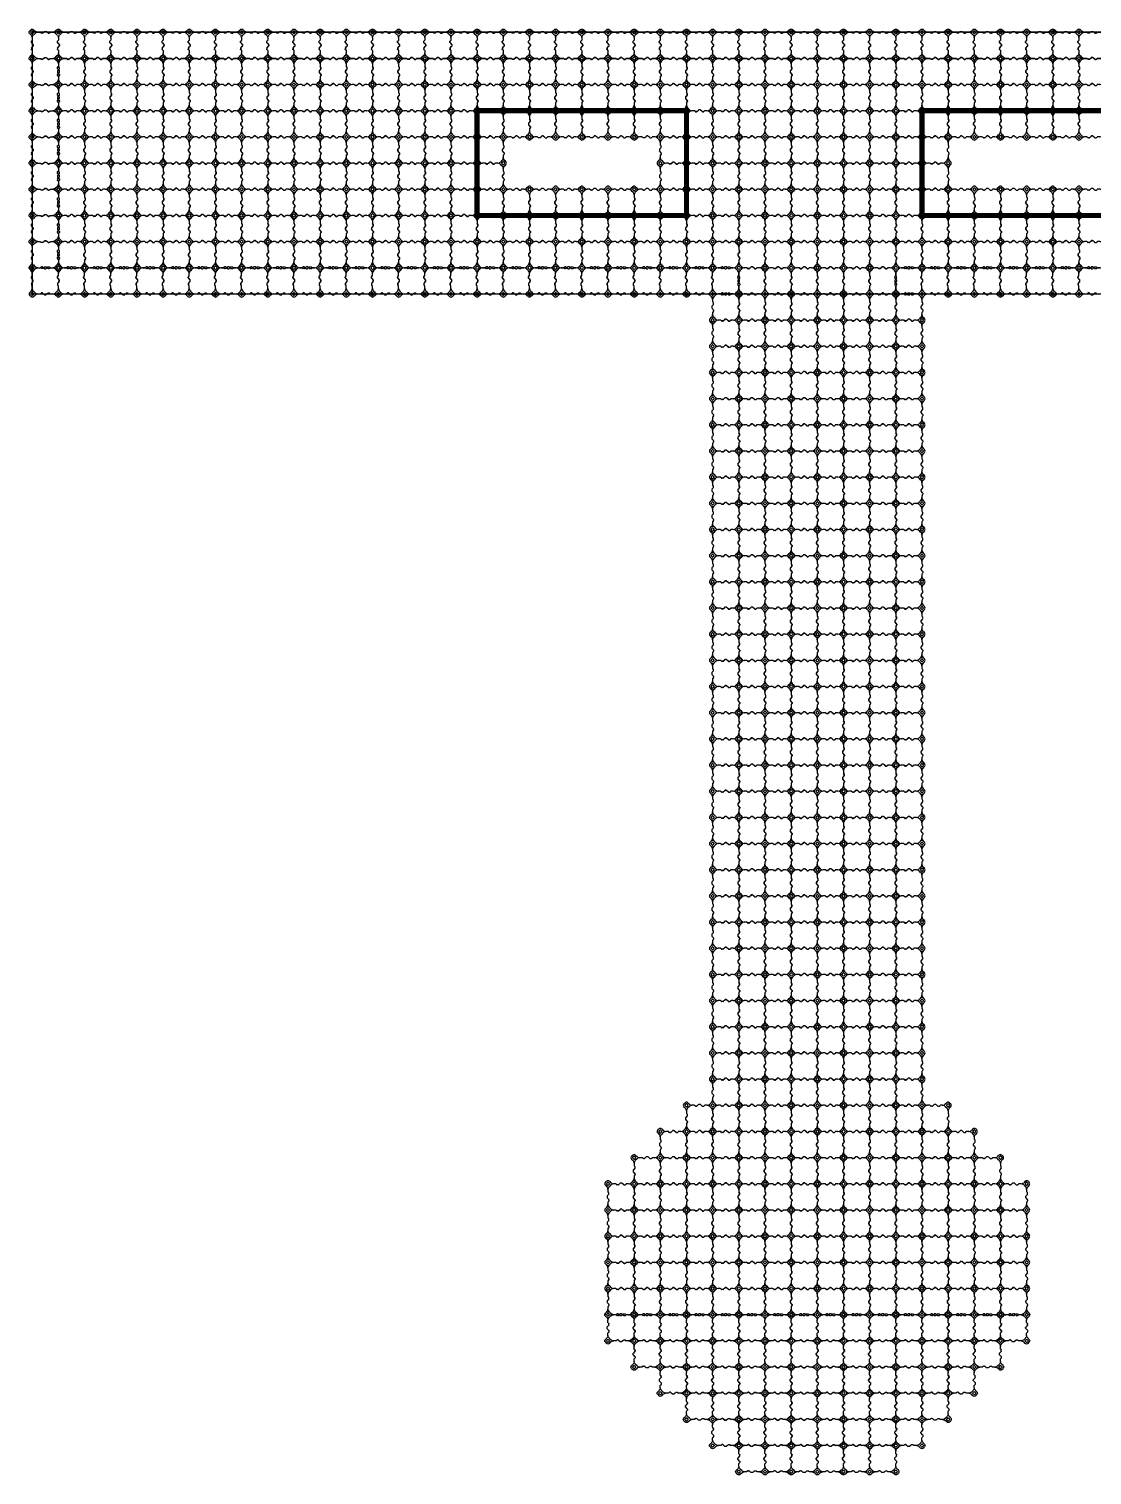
# Model space of a CAD drawing. Extents: x -2575501 to 16617496, y -2334620 to 1078419.
# Drawn here: x 15397836 to 15418150, y 331126 to 358753 of the extents above; entities that cross this region are included whole.
import ezdxf

# ---------------------------------------------------------------- set-up
doc = ezdxf.new("R2010")
doc.units = 0
doc.header["$LTSCALE"] = 10
doc.header["$MEASUREMENT"] = 0
doc.layers.add('W-FLOAT_BOWL浮筒', color=253, linetype='Continuous')

# ---------------------------------------------------------------- blocks, each defined once
blk = doc.blocks.new('蓝浮筒')
at = {"layer": 'W-FLOAT_BOWL浮筒', "color": 5}
for p, q in [((-549, 527), (-527, 549)), ((-549, 473), (-521, 445)), ((-484, 301), (-513, 268)), ((-500, 395), (-500, 351)), ((-484, 329), (-497, 345)), ((-481, 307), (-481, 323)), ((-445, 479), (-479, 445)), ((-473, 549), (-445, 521)), ((-351, 500), (-395, 500)), ((-329, 484), (-345, 497)), ((-307, 481), (-323, 481)), ((-301, 484), (-268, 513)), ((-239, 516), (-261, 516)), ((-199, 484), (-232, 513)), ((-193, 481), (-177, 481)), ((-171, 484), (-155, 497)), ((-105, 500), (-149, 500)), ((-27, 549), (-55, 521)), ((-55, 479), (-21, 445)), ((13, 297), (-16, 264)), ((0, 395), (0, 351)), ((13, 333), (3, 345)), ((16, 304), (16, 326)), ((49, 473), (21, 445)), ((27, 549), (49, 527)), ((-549, 27), (-521, 55)), ((-516, 261), (-516, 239)), ((-484, 199), (-513, 232)), ((-500, 149), (-500, 105)), ((-484, 171), (-497, 155)), ((-481, 193), (-481, 177)), ((-479, 55), (-445, 21)), ((-351, 0), (-395, 0)), ((-297, -13), (-264, 16)), ((-242, 19), (-258, 19)), ((-203, -13), (-236, 16)), ((-105, 0), (-149, 0)), ((-21, 55), (-55, 21)), ((-19, 258), (-19, 242)), ((13, 203), (-16, 236)), ((0, 149), (0, 105)), ((13, 167), (3, 155)), ((16, 196), (16, 174)), ((49, 27), (21, 55)), ((-527, -49), (-549, -27)), ((-473, -49), (-445, -21)), ((-333, -13), (-345, -3)), ((-304, -16), (-326, -16)), ((-196, -16), (-174, -16)), ((-167, -13), (-155, -3)), ((-27, -49), (-55, -21)), ((49, -27), (27, -49))]:
    blk.add_line(p, q, dxfattribs=at)
for centre, radius, start, end in [((-500, 522), 38, 45, 135), ((0, 522), 38, 45, 135), ((-522, 500), 38, 135, 225), ((-524, 500), 7, 90, 270), ((-500, 500), 25, 106.2602, 163.7398), ((-500, 500), 25, 196.2602, 253.7398), ((-570, 395), 70, 0, 45), ((-500, 524), 7, 0, 180), ((-500, 476), 7, 180, 0), ((-430, 395), 70, 135, 180), ((-490, 351), 10, 180, 222.2737), ((-500, 500), 25, 16.2602, 73.7398), ((-500, 500), 25, 286.2602, 343.7398), ((-491, 323), 10, 0, 42.2737), ((-491, 307), 10, 317.7263, 0), ((-476, 500), 7, 270, 90), ((-395, 570), 70, 225, 270), ((-395, 430), 70, 90, 135), ((-351, 490), 10, 47.7263, 90), ((-323, 491), 10, 227.7263, 270), ((-307, 491), 10, 270, 312.2737), ((-261, 506), 10, 90, 132.2737), ((-239, 506), 10, 47.7263, 90), ((-193, 491), 10, 227.7263, 270), ((-177, 491), 10, 270, 312.2737), ((-149, 490), 10, 90, 132.2737), ((-105, 570), 70, 270, 315), ((-105, 430), 70, 45, 90), ((-24, 500), 7, 90, 270), ((0, 500), 25, 106.2602, 163.7398), ((0, 500), 25, 196.2602, 253.7398), ((-70, 395), 70, 0, 45), ((0, 524), 7, 0, 180), ((0, 476), 7, 180, 0), ((70, 395), 70, 135, 180), ((10, 351), 10, 180, 222.2737), ((0, 500), 25, 16.2602, 73.7398), ((0, 500), 25, 286.2602, 343.7398), ((6, 326), 10, 0, 42.2737), ((6, 304), 10, 317.7263, 0), ((24, 500), 7, 270, 90), ((22, 500), 38, 315, 45), ((-522, 0), 38, 135, 225), ((-524, 0), 7, 90, 270), ((-500, 0), 25, 106.2602, 163.7398), ((-570, 105), 70, 315, 0), ((-506, 261), 10, 137.7263, 180), ((-506, 239), 10, 180, 222.2737), ((-500, 24), 7, 0, 180), ((-490, 149), 10, 137.7263, 180), ((-430, 105), 70, 180, 225), ((-500, 0), 25, 16.2602, 73.7398), ((-491, 193), 10, 0, 42.2737), ((-491, 177), 10, 317.7263, 0), ((-476, 0), 7, 270, 90), ((-395, 70), 70, 225, 270), ((-395, -70), 70, 90, 135), ((-351, -10), 10, 47.7263, 90), ((-258, 9), 10, 90, 132.2737), ((-242, 9), 10, 47.7263, 90), ((-149, -10), 10, 90, 132.2737), ((-105, 70), 70, 270, 315), ((-105, -70), 70, 45, 90), ((-24, 0), 7, 90, 270), ((0, 0), 25, 106.2602, 163.7398), ((-70, 105), 70, 315, 0), ((-9, 258), 10, 137.7263, 180), ((-9, 242), 10, 180, 222.2737), ((0, 24), 7, 0, 180), ((10, 149), 10, 137.7263, 180), ((70, 105), 70, 180, 225), ((0, 0), 25, 16.2602, 73.7398), ((6, 196), 10, 0, 42.2737), ((6, 174), 10, 317.7263, 0), ((24, 0), 7, 270, 90), ((22, 0), 38, 315, 45), ((-500, -22), 38, 225, 315), ((-500, 0), 25, 196.2602, 253.7398), ((-500, -24), 7, 180, 0), ((-500, 0), 25, 286.2602, 343.7398), ((-326, -6), 10, 227.7263, 270), ((-304, -6), 10, 270, 312.2737), ((-196, -6), 10, 227.7263, 270), ((-174, -6), 10, 270, 312.2737), ((0, -22), 38, 225, 315), ((0, 0), 25, 196.2602, 253.7398), ((0, -24), 7, 180, 0), ((0, 0), 25, 286.2602, 343.7398)]:
    blk.add_arc(centre, radius, start, end, dxfattribs=at)
blk = doc.blocks.new('橙浮筒')
at = {"layer": 'W-FLOAT_BOWL浮筒', "color": 30}
for p, q in [((-549, 527), (-527, 549)), ((-549, 473), (-521, 445)), ((-484, 301), (-513, 268)), ((-500, 395), (-500, 351)), ((-484, 329), (-497, 345)), ((-481, 307), (-481, 323)), ((-445, 479), (-479, 445)), ((-473, 549), (-445, 521)), ((-351, 500), (-395, 500)), ((-329, 484), (-345, 497)), ((-307, 481), (-323, 481)), ((-301, 484), (-268, 513)), ((-239, 516), (-261, 516)), ((-199, 484), (-232, 513)), ((-193, 481), (-177, 481)), ((-171, 484), (-155, 497)), ((-105, 500), (-149, 500)), ((-27, 549), (-55, 521)), ((-55, 479), (-21, 445)), ((13, 297), (-16, 264)), ((0, 395), (0, 351)), ((13, 333), (3, 345)), ((16, 304), (16, 326)), ((49, 473), (21, 445)), ((27, 549), (49, 527)), ((-549, 27), (-521, 55)), ((-516, 261), (-516, 239)), ((-484, 199), (-513, 232)), ((-500, 149), (-500, 105)), ((-484, 171), (-497, 155)), ((-481, 193), (-481, 177)), ((-479, 55), (-445, 21)), ((-351, 0), (-395, 0)), ((-297, -13), (-264, 16)), ((-242, 19), (-258, 19)), ((-203, -13), (-236, 16)), ((-105, 0), (-149, 0)), ((-21, 55), (-55, 21)), ((-19, 258), (-19, 242)), ((13, 203), (-16, 236)), ((0, 149), (0, 105)), ((13, 167), (3, 155)), ((16, 196), (16, 174)), ((49, 27), (21, 55)), ((-527, -49), (-549, -27)), ((-473, -49), (-445, -21)), ((-333, -13), (-345, -3)), ((-304, -16), (-326, -16)), ((-196, -16), (-174, -16)), ((-167, -13), (-155, -3)), ((-27, -49), (-55, -21)), ((49, -27), (27, -49))]:
    blk.add_line(p, q, dxfattribs=at)
for centre, radius, start, end in [((-500, 522), 38, 45, 135), ((0, 522), 38, 45, 135), ((-522, 500), 38, 135, 225), ((-524, 500), 7, 90, 270), ((-500, 500), 25, 106.2602, 163.7398), ((-500, 500), 25, 196.2602, 253.7398), ((-570, 395), 70, 0, 45), ((-500, 524), 7, 0, 180), ((-500, 476), 7, 180, 0), ((-430, 395), 70, 135, 180), ((-490, 351), 10, 180, 222.2737), ((-500, 500), 25, 16.2602, 73.7398), ((-500, 500), 25, 286.2602, 343.7398), ((-491, 323), 10, 0, 42.2737), ((-491, 307), 10, 317.7263, 0), ((-476, 500), 7, 270, 90), ((-395, 570), 70, 225, 270), ((-395, 430), 70, 90, 135), ((-351, 490), 10, 47.7263, 90), ((-323, 491), 10, 227.7263, 270), ((-307, 491), 10, 270, 312.2737), ((-261, 506), 10, 90, 132.2737), ((-239, 506), 10, 47.7263, 90), ((-193, 491), 10, 227.7263, 270), ((-177, 491), 10, 270, 312.2737), ((-149, 490), 10, 90, 132.2737), ((-105, 570), 70, 270, 315), ((-105, 430), 70, 45, 90), ((-24, 500), 7, 90, 270), ((0, 500), 25, 106.2602, 163.7398), ((0, 500), 25, 196.2602, 253.7398), ((-70, 395), 70, 0, 45), ((0, 524), 7, 0, 180), ((0, 476), 7, 180, 0), ((70, 395), 70, 135, 180), ((10, 351), 10, 180, 222.2737), ((0, 500), 25, 16.2602, 73.7398), ((0, 500), 25, 286.2602, 343.7398), ((6, 326), 10, 0, 42.2737), ((6, 304), 10, 317.7263, 0), ((24, 500), 7, 270, 90), ((22, 500), 38, 315, 45), ((-522, 0), 38, 135, 225), ((-524, 0), 7, 90, 270), ((-500, 0), 25, 106.2602, 163.7398), ((-570, 105), 70, 315, 0), ((-506, 261), 10, 137.7263, 180), ((-506, 239), 10, 180, 222.2737), ((-500, 24), 7, 0, 180), ((-490, 149), 10, 137.7263, 180), ((-430, 105), 70, 180, 225), ((-500, 0), 25, 16.2602, 73.7398), ((-491, 193), 10, 0, 42.2737), ((-491, 177), 10, 317.7263, 0), ((-476, 0), 7, 270, 90), ((-395, 70), 70, 225, 270), ((-395, -70), 70, 90, 135), ((-351, -10), 10, 47.7263, 90), ((-258, 9), 10, 90, 132.2737), ((-242, 9), 10, 47.7263, 90), ((-149, -10), 10, 90, 132.2737), ((-105, 70), 70, 270, 315), ((-105, -70), 70, 45, 90), ((-24, 0), 7, 90, 270), ((0, 0), 25, 106.2602, 163.7398), ((-70, 105), 70, 315, 0), ((-9, 258), 10, 137.7263, 180), ((-9, 242), 10, 180, 222.2737), ((0, 24), 7, 0, 180), ((10, 149), 10, 137.7263, 180), ((70, 105), 70, 180, 225), ((0, 0), 25, 16.2602, 73.7398), ((6, 196), 10, 0, 42.2737), ((6, 174), 10, 317.7263, 0), ((24, 0), 7, 270, 90), ((22, 0), 38, 315, 45), ((-500, -22), 38, 225, 315), ((-500, 0), 25, 196.2602, 253.7398), ((-500, -24), 7, 180, 0), ((-500, 0), 25, 286.2602, 343.7398), ((-326, -6), 10, 227.7263, 270), ((-304, -6), 10, 270, 312.2737), ((-196, -6), 10, 227.7263, 270), ((-174, -6), 10, 270, 312.2737), ((0, -22), 38, 225, 315), ((0, 0), 25, 196.2602, 253.7398), ((0, -24), 7, 180, 0), ((0, 0), 25, 286.2602, 343.7398)]:
    blk.add_arc(centre, radius, start, end, dxfattribs=at)
blk = doc.blocks.new('*U856')
blk.add_blockref('橙浮筒', (250, -250))
blk = doc.blocks.new('*U857')
at = {"color": 0, "linetype": 'ByBlock', "lineweight": -2, "transparency": 16777216}
for p in [(0, 0), (0, -500), (0, -1000), (0, -1500), (0, -2000), (0, -2500), (0, -3000), (0, -3500)]:
    blk.add_blockref('*U856', p, dxfattribs=at)
blk = doc.blocks.new('*U890')
blk.add_blockref('蓝浮筒', (250, -250))
blk = doc.blocks.new('*U891')
at = {"color": 0, "linetype": 'ByBlock', "lineweight": -2, "transparency": 16777216}
for p in [(0, 0), (500, 0), (1000, 0), (1500, 0), (2000, 0), (2500, 0)]:
    blk.add_blockref('*U890', p, dxfattribs=at)
blk = doc.blocks.new('*U892')
blk.add_blockref('蓝浮筒', (250, -250))
blk = doc.blocks.new('*U893')
at = {"color": 0, "linetype": 'ByBlock', "lineweight": -2, "transparency": 16777216}
for p in [(0, 0), (500, 0), (1000, 0), (1500, 0), (2000, 0), (2500, 0), (3000, 0), (3500, 0)]:
    blk.add_blockref('*U892', p, dxfattribs=at)
blk = doc.blocks.new('*U894')
blk.add_blockref('蓝浮筒', (250, -250))
blk = doc.blocks.new('*U895')
at = {"color": 0, "linetype": 'ByBlock', "lineweight": -2, "transparency": 16777216}
for p in [(0, 0), (500, 0), (1000, 0), (1500, 0), (2000, 0), (2500, 0), (3000, 0), (3500, 0), (4000, 0), (4500, 0)]:
    blk.add_blockref('*U894', p, dxfattribs=at)
blk = doc.blocks.new('*U896')
blk.add_blockref('蓝浮筒', (250, -250))
blk = doc.blocks.new('*U897')
at = {"color": 0, "linetype": 'ByBlock', "lineweight": -2, "transparency": 16777216}
for p in [(0, 0), (500, 0), (1000, 0), (1500, 0), (2000, 0), (2500, 0), (3000, 0), (3500, 0), (4000, 0), (4500, 0), (5000, 0), (5500, 0)]:
    blk.add_blockref('*U896', p, dxfattribs=at)
blk = doc.blocks.new('*U898')
blk.add_blockref('蓝浮筒', (250, -250))
blk = doc.blocks.new('*U899')
at = {"color": 0, "linetype": 'ByBlock', "lineweight": -2, "transparency": 16777216}
for p in [(0, 0), (500, 0), (1000, 0), (1500, 0), (2000, 0), (2500, 0), (3000, 0), (3500, 0), (4000, 0), (4500, 0), (5000, 0), (5500, 0), (6000, 0), (6500, 0)]:
    blk.add_blockref('*U898', p, dxfattribs=at)
blk = doc.blocks.new('*U900')
blk.add_blockref('蓝浮筒', (250, -250))
blk = doc.blocks.new('*U908')
at = {"color": 0, "linetype": 'ByBlock', "lineweight": -2, "transparency": 16777216}
for p in [(0, 0), (500, 0), (1000, 0), (1500, 0), (2000, 0), (2500, 0), (3000, 0), (3500, 0), (4000, 0), (4500, 0), (5000, 0), (5500, 0), (6000, 0), (6500, 0), (7000, 0), (7500, 0)]:
    blk.add_blockref('*U900', p, dxfattribs=at)
blk = doc.blocks.new('*U909')
blk.add_blockref('蓝浮筒', (250, -250))
blk = doc.blocks.new('*U910')
at = {"color": 0, "linetype": 'ByBlock', "lineweight": -2, "transparency": 16777216}
for p in [(0, 0), (500, 0), (1000, 0), (1500, 0), (2000, 0), (2500, 0)]:
    blk.add_blockref('*U909', p, dxfattribs=at)
blk = doc.blocks.new('*U911')
blk.add_blockref('蓝浮筒', (250, -250))
blk = doc.blocks.new('*U912')
at = {"color": 0, "linetype": 'ByBlock', "lineweight": -2, "transparency": 16777216}
for p in [(0, 0), (500, 0), (1000, 0), (1500, 0), (2000, 0), (2500, 0), (3000, 0), (3500, 0)]:
    blk.add_blockref('*U911', p, dxfattribs=at)
blk = doc.blocks.new('*U913')
blk.add_blockref('蓝浮筒', (250, -250))
blk = doc.blocks.new('*U914')
at = {"color": 0, "linetype": 'ByBlock', "lineweight": -2, "transparency": 16777216}
for p in [(0, 0), (500, 0), (1000, 0), (1500, 0), (2000, 0), (2500, 0), (3000, 0), (3500, 0), (4000, 0), (4500, 0)]:
    blk.add_blockref('*U913', p, dxfattribs=at)
blk = doc.blocks.new('*U915')
blk.add_blockref('蓝浮筒', (250, -250))
blk = doc.blocks.new('*U916')
at = {"color": 0, "linetype": 'ByBlock', "lineweight": -2, "transparency": 16777216}
for p in [(0, 0), (500, 0), (1000, 0), (1500, 0), (2000, 0), (2500, 0), (3000, 0), (3500, 0), (4000, 0), (4500, 0), (5000, 0), (5500, 0)]:
    blk.add_blockref('*U915', p, dxfattribs=at)
blk = doc.blocks.new('*U901')
blk.add_blockref('蓝浮筒', (250, -250))
blk = doc.blocks.new('*U902')
at = {"color": 0, "linetype": 'ByBlock', "lineweight": -2, "transparency": 16777216}
for p in [(0, 0), (500, 0), (1000, 0), (1500, 0), (2000, 0), (2500, 0), (3000, 0), (3500, 0), (4000, 0), (4500, 0), (5000, 0), (5500, 0), (6000, 0), (6500, 0)]:
    blk.add_blockref('*U901', p, dxfattribs=at)
blk = doc.blocks.new('*U903')
blk.add_blockref('蓝浮筒', (250, -250))
blk = doc.blocks.new('*U904')
at = {"color": 0, "linetype": 'ByBlock', "lineweight": -2, "transparency": 16777216}
for p in [(0, 0), (500, 0), (1000, 0), (1500, 0), (2000, 0), (2500, 0), (3000, 0), (3500, 0), (4000, 0), (4500, 0), (5000, 0), (5500, 0), (6000, 0), (6500, 0), (7000, 0), (7500, 0)]:
    blk.add_blockref('*U903', p, dxfattribs=at)
blk = doc.blocks.new('*U905')
blk.add_blockref('蓝浮筒', (250, -250))
blk = doc.blocks.new('*U906')
at = {"color": 0, "linetype": 'ByBlock', "lineweight": -2, "transparency": 16777216}
for p in [(0, 0), (500, 0), (1000, 0), (1500, 0), (2000, 0), (2500, 0), (3000, 0), (3500, 0), (4000, 0), (4500, 0), (5000, 0), (5500, 0), (6000, 0), (6500, 0), (7000, 0), (7500, 0)]:
    blk.add_blockref('*U905', p, dxfattribs=at)
blk = doc.blocks.new('*U907')
blk.add_blockref('蓝浮筒', (250, -250))
blk = doc.blocks.new('*U917')
at = {"color": 0, "linetype": 'ByBlock', "lineweight": -2, "transparency": 16777216}
for p in [(0, 0), (500, 0), (1000, 0), (1500, 0), (2000, 0), (2500, 0), (3000, 0), (3500, 0), (4000, 0), (4500, 0), (5000, 0), (5500, 0), (6000, 0), (6500, 0), (7000, 0), (7500, 0)]:
    blk.add_blockref('*U907', p, dxfattribs=at)
blk = doc.blocks.new('*U918')
blk.add_blockref('蓝浮筒', (250, -250))
blk = doc.blocks.new('*U919')
at = {"color": 0, "linetype": 'ByBlock', "lineweight": -2, "transparency": 16777216}
for p in [(0, 0), (500, 0), (1000, 0), (1500, 0), (2000, 0), (2500, 0), (3000, 0), (3500, 0), (4000, 0), (4500, 0), (5000, 0), (5500, 0), (6000, 0), (6500, 0), (7000, 0), (7500, 0)]:
    blk.add_blockref('*U918', p, dxfattribs=at)
blk = doc.blocks.new('*U920')
blk.add_blockref('蓝浮筒', (250, -250))
blk = doc.blocks.new('*U921')
at = {"color": 0, "linetype": 'ByBlock', "lineweight": -2, "transparency": 16777216}
for p in [(0, 0), (500, 0), (1000, 0), (1500, 0), (2000, 0), (2500, 0), (3000, 0), (3500, 0), (4000, 0), (4500, 0), (5000, 0), (5500, 0), (6000, 0), (6500, 0), (7000, 0), (7500, 0)]:
    blk.add_blockref('*U920', p, dxfattribs=at)
blk = doc.blocks.new('*U940')
blk.add_blockref('橙浮筒', (250, -250))
blk = doc.blocks.new('*U941')
at = {"color": 0, "linetype": 'ByBlock', "lineweight": -2, "transparency": 16777216}
for p in [(0, 14500), (3500, 14500), (0, 14000), (3500, 14000), (0, 13500), (3500, 13500), (0, 13000), (3500, 13000), (0, 12500), (3500, 12500), (0, 12000), (3500, 12000), (0, 11500), (3500, 11500), (0, 11000), (3500, 11000), (0, 10500), (3500, 10500), (0, 10000), (3500, 10000), (0, 9500), (3500, 9500), (0, 9000), (3500, 9000), (0, 8500), (3500, 8500), (0, 8000), (3500, 8000), (0, 7500), (3500, 7500), (0, 7000), (3500, 7000), (0, 6500), (3500, 6500), (0, 6000), (3500, 6000), (0, 5500), (3500, 5500), (0, 5000), (3500, 5000), (0, 4500), (3500, 4500), (0, 4000), (3500, 4000), (0, 3500), (3500, 3500), (0, 3000), (3500, 3000), (0, 2500), (3500, 2500), (0, 2000), (3500, 2000), (0, 1500), (3500, 1500), (0, 1000), (3500, 1000), (0, 500), (3500, 500), (0, 0), (3500, 0)]:
    blk.add_blockref('*U940', p, dxfattribs=at)
blk = doc.blocks.new('*U938')
blk.add_blockref('蓝浮筒', (250, -250))
blk = doc.blocks.new('*U939')
at = {"color": 0, "linetype": 'ByBlock', "lineweight": -2, "transparency": 16777216}
for p in [(0, 14500), (500, 14500), (1000, 14500), (1500, 14500), (2000, 14500), (2500, 14500), (0, 14000), (500, 14000), (1000, 14000), (1500, 14000), (2000, 14000), (2500, 14000), (0, 13500), (500, 13500), (1000, 13500), (1500, 13500), (2000, 13500), (2500, 13500), (0, 13000), (500, 13000), (1000, 13000), (1500, 13000), (2000, 13000), (2500, 13000), (0, 12500), (500, 12500), (1000, 12500), (1500, 12500), (2000, 12500), (2500, 12500), (0, 12000), (500, 12000), (1000, 12000), (1500, 12000), (2000, 12000), (2500, 12000), (0, 11500), (500, 11500), (1000, 11500), (1500, 11500), (2000, 11500), (2500, 11500), (0, 11000), (500, 11000), (1000, 11000), (1500, 11000), (2000, 11000), (2500, 11000), (0, 10500), (500, 10500), (1000, 10500), (1500, 10500), (2000, 10500), (2500, 10500), (0, 10000), (500, 10000), (1000, 10000), (1500, 10000), (2000, 10000), (2500, 10000), (0, 9500), (500, 9500), (1000, 9500), (1500, 9500), (2000, 9500), (2500, 9500), (0, 9000), (500, 9000), (1000, 9000), (1500, 9000), (2000, 9000), (2500, 9000), (0, 8500), (500, 8500), (1000, 8500), (1500, 8500), (2000, 8500), (2500, 8500), (0, 8000), (500, 8000), (1000, 8000), (1500, 8000), (2000, 8000), (2500, 8000), (0, 7500), (500, 7500), (1000, 7500), (1500, 7500), (2000, 7500), (2500, 7500), (0, 7000), (500, 7000), (1000, 7000), (1500, 7000), (2000, 7000), (2500, 7000), (0, 6500), (500, 6500), (1000, 6500), (1500, 6500), (2000, 6500), (2500, 6500), (0, 6000), (500, 6000), (1000, 6000), (1500, 6000), (2000, 6000), (2500, 6000), (0, 5500), (500, 5500), (1000, 5500), (1500, 5500), (2000, 5500), (2500, 5500), (0, 5000), (500, 5000), (1000, 5000), (1500, 5000), (2000, 5000), (2500, 5000), (0, 4500), (500, 4500), (1000, 4500), (1500, 4500), (2000, 4500), (2500, 4500), (0, 4000), (500, 4000), (1000, 4000), (1500, 4000), (2000, 4000), (2500, 4000), (0, 3500), (500, 3500), (1000, 3500), (1500, 3500), (2000, 3500), (2500, 3500), (0, 3000), (500, 3000), (1000, 3000), (1500, 3000), (2000, 3000), (2500, 3000), (0, 2500), (500, 2500), (1000, 2500), (1500, 2500), (2000, 2500), (2500, 2500), (0, 2000), (500, 2000), (1000, 2000), (1500, 2000), (2000, 2000), (2500, 2000), (0, 1500), (500, 1500), (1000, 1500), (1500, 1500), (2000, 1500), (2500, 1500), (0, 1000), (500, 1000), (1000, 1000), (1500, 1000), (2000, 1000), (2500, 1000), (0, 500), (500, 500), (1000, 500), (1500, 500), (2000, 500), (2500, 500), (0, 0), (500, 0), (1000, 0), (1500, 0), (2000, 0), (2500, 0)]:
    blk.add_blockref('*U938', p, dxfattribs=at)

msp = doc.modelspace()

# ---------------------------------------------------------------- linework, layer by layer
msp.add_lwpolyline([(15397899.5, 353689.6), (15497899.5, 353689.6), (15497899.5, 358689.6), (15397899.5, 358689.6)], close=True)
at = {"color": 6, "const_width": 100}
for points in [[(15406399.5, 355189.6), (15406399.5, 357189.6), (15410399.5, 357189.6), (15410399.5, 355189.6), (15406399.5, 355189.6)], [(15414899.5, 355189.6), (15414899.5, 357189.6), (15418899.5, 357189.6), (15418899.5, 355189.6), (15414899.5, 355189.6)]]:
    msp.add_lwpolyline(points, dxfattribs=at)

# ---------------------------------------------------------------- block references
at = {"xscale": -1}
for name, p in [('橙浮筒', (15397899.5, 358189.6)), ('橙浮筒', (15398399.5, 358189.6)), ('橙浮筒', (15398899.5, 358189.6)), ('橙浮筒', (15399399.5, 358189.6)), ('橙浮筒', (15399899.5, 358189.6)), ('橙浮筒', (15400399.5, 358189.6)), ('橙浮筒', (15400899.5, 358189.6)), ('橙浮筒', (15401399.5, 358189.6)), ('橙浮筒', (15401899.5, 358189.6)), ('橙浮筒', (15402399.5, 358189.6)), ('橙浮筒', (15402899.5, 358189.6)), ('橙浮筒', (15403399.5, 358189.6)), ('橙浮筒', (15403899.5, 358189.6)), ('橙浮筒', (15404399.5, 358189.6)), ('橙浮筒', (15404899.5, 358189.6)), ('橙浮筒', (15405399.5, 358189.6)), ('橙浮筒', (15405899.5, 358189.6)), ('橙浮筒', (15406399.5, 358189.6)), ('橙浮筒', (15406899.5, 358189.6)), ('橙浮筒', (15407399.5, 358189.6)), ('橙浮筒', (15407899.5, 358189.6)), ('橙浮筒', (15408399.5, 358189.6)), ('橙浮筒', (15408899.5, 358189.6)), ('橙浮筒', (15409399.5, 358189.6)), ('橙浮筒', (15409899.5, 358189.6)), ('橙浮筒', (15410399.5, 358189.6)), ('橙浮筒', (15410899.5, 358189.6)), ('橙浮筒', (15411399.5, 358189.6)), ('橙浮筒', (15411899.5, 358189.6)), ('橙浮筒', (15412399.5, 358189.6)), ('橙浮筒', (15412899.5, 358189.6)), ('橙浮筒', (15413399.5, 358189.6)), ('橙浮筒', (15413899.5, 358189.6)), ('橙浮筒', (15414399.5, 358189.6)), ('橙浮筒', (15414899.5, 358189.6)), ('橙浮筒', (15415399.5, 358189.6)), ('橙浮筒', (15415899.5, 358189.6)), ('橙浮筒', (15416399.5, 358189.6)), ('橙浮筒', (15416899.5, 358189.6)), ('橙浮筒', (15417399.5, 358189.6)), ('橙浮筒', (15417899.5, 358189.6)), ('*U857', (15398149.5, 357939.6))]:
    msp.add_blockref(name, p, dxfattribs=at)
for name, p in [('蓝浮筒', (15398899.5, 357689.6)), ('蓝浮筒', (15399399.5, 357689.6)), ('蓝浮筒', (15399899.5, 357689.6)), ('蓝浮筒', (15400399.5, 357689.6)), ('蓝浮筒', (15400899.5, 357689.6)), ('蓝浮筒', (15401399.5, 357689.6)), ('蓝浮筒', (15401899.5, 357689.6)), ('蓝浮筒', (15402399.5, 357689.6)), ('蓝浮筒', (15402899.5, 357689.6)), ('蓝浮筒', (15403399.5, 357689.6)), ('蓝浮筒', (15403899.5, 357689.6)), ('蓝浮筒', (15404399.5, 357689.6)), ('蓝浮筒', (15404899.5, 357689.6)), ('蓝浮筒', (15405399.5, 357689.6)), ('蓝浮筒', (15405899.5, 357689.6)), ('蓝浮筒', (15406399.5, 357689.6)), ('蓝浮筒', (15406899.5, 357689.6)), ('蓝浮筒', (15407399.5, 357689.6)), ('蓝浮筒', (15407899.5, 357689.6)), ('蓝浮筒', (15408399.5, 357689.6)), ('蓝浮筒', (15408899.5, 357689.6)), ('蓝浮筒', (15409399.5, 357689.6)), ('蓝浮筒', (15409899.5, 357689.6)), ('蓝浮筒', (15410399.5, 357689.6)), ('蓝浮筒', (15410899.5, 357689.6)), ('蓝浮筒', (15411399.5, 357689.6)), ('蓝浮筒', (15411899.5, 357689.6)), ('蓝浮筒', (15412399.5, 357689.6)), ('蓝浮筒', (15412899.5, 357689.6)), ('蓝浮筒', (15413399.5, 357689.6)), ('蓝浮筒', (15413899.5, 357689.6)), ('蓝浮筒', (15414399.5, 357689.6)), ('蓝浮筒', (15414899.5, 357689.6)), ('蓝浮筒', (15415399.5, 357689.6)), ('蓝浮筒', (15415899.5, 357689.6)), ('蓝浮筒', (15416399.5, 357689.6)), ('蓝浮筒', (15416899.5, 357689.6)), ('蓝浮筒', (15417399.5, 357689.6)), ('蓝浮筒', (15417899.5, 357689.6)), ('蓝浮筒', (15418399.5, 357689.6)), ('蓝浮筒', (15398899.5, 357189.6)), ('蓝浮筒', (15399399.5, 357189.6)), ('蓝浮筒', (15399899.5, 357189.6)), ('蓝浮筒', (15400399.5, 357189.6)), ('蓝浮筒', (15400899.5, 357189.6)), ('蓝浮筒', (15401399.5, 357189.6)), ('蓝浮筒', (15401899.5, 357189.6)), ('蓝浮筒', (15402399.5, 357189.6)), ('蓝浮筒', (15402899.5, 357189.6)), ('蓝浮筒', (15403399.5, 357189.6)), ('蓝浮筒', (15403899.5, 357189.6)), ('蓝浮筒', (15404399.5, 357189.6)), ('蓝浮筒', (15404899.5, 357189.6)), ('蓝浮筒', (15405399.5, 357189.6)), ('蓝浮筒', (15405899.5, 357189.6)), ('蓝浮筒', (15406399.5, 357189.6)), ('蓝浮筒', (15406899.5, 357189.6)), ('蓝浮筒', (15407399.5, 357189.6)), ('蓝浮筒', (15407899.5, 357189.6)), ('蓝浮筒', (15408399.5, 357189.6)), ('蓝浮筒', (15408899.5, 357189.6)), ('蓝浮筒', (15409399.5, 357189.6)), ('蓝浮筒', (15409899.5, 357189.6)), ('蓝浮筒', (15410399.5, 357189.6)), ('蓝浮筒', (15410899.5, 357189.6)), ('蓝浮筒', (15411399.5, 357189.6)), ('蓝浮筒', (15411899.5, 357189.6)), ('蓝浮筒', (15412399.5, 357189.6)), ('蓝浮筒', (15412899.5, 357189.6)), ('蓝浮筒', (15413399.5, 357189.6)), ('蓝浮筒', (15413899.5, 357189.6)), ('蓝浮筒', (15414399.5, 357189.6)), ('蓝浮筒', (15414899.5, 357189.6)), ('蓝浮筒', (15415399.5, 357189.6)), ('蓝浮筒', (15415899.5, 357189.6)), ('蓝浮筒', (15416399.5, 357189.6)), ('蓝浮筒', (15416899.5, 357189.6)), ('蓝浮筒', (15417399.5, 357189.6)), ('蓝浮筒', (15417899.5, 357189.6)), ('蓝浮筒', (15418399.5, 357189.6)), ('蓝浮筒', (15398899.5, 356689.6)), ('蓝浮筒', (15399399.5, 356689.6)), ('蓝浮筒', (15399899.5, 356689.6)), ('蓝浮筒', (15400399.5, 356689.6)), ('蓝浮筒', (15400899.5, 356689.6)), ('蓝浮筒', (15401399.5, 356689.6)), ('蓝浮筒', (15401899.5, 356689.6)), ('蓝浮筒', (15402399.5, 356689.6)), ('蓝浮筒', (15402899.5, 356689.6)), ('蓝浮筒', (15403399.5, 356689.6)), ('蓝浮筒', (15403899.5, 356689.6)), ('蓝浮筒', (15404399.5, 356689.6)), ('蓝浮筒', (15404899.5, 356689.6)), ('蓝浮筒', (15405399.5, 356689.6)), ('蓝浮筒', (15405899.5, 356689.6)), ('蓝浮筒', (15406399.5, 356689.6)), ('蓝浮筒', (15406899.5, 356689.6)), ('蓝浮筒', (15407399.5, 356689.6)), ('蓝浮筒', (15407899.5, 356689.6)), ('蓝浮筒', (15408399.5, 356689.6)), ('蓝浮筒', (15408899.5, 356689.6)), ('蓝浮筒', (15409399.5, 356689.6)), ('蓝浮筒', (15409899.5, 356689.6)), ('蓝浮筒', (15410399.5, 356689.6)), ('蓝浮筒', (15410899.5, 356689.6)), ('蓝浮筒', (15411399.5, 356689.6)), ('蓝浮筒', (15411899.5, 356689.6)), ('蓝浮筒', (15412399.5, 356689.6)), ('蓝浮筒', (15412899.5, 356689.6)), ('蓝浮筒', (15413399.5, 356689.6)), ('蓝浮筒', (15413899.5, 356689.6)), ('蓝浮筒', (15414399.5, 356689.6)), ('蓝浮筒', (15414899.5, 356689.6)), ('蓝浮筒', (15415399.5, 356689.6)), ('蓝浮筒', (15415899.5, 356689.6)), ('蓝浮筒', (15416399.5, 356689.6)), ('蓝浮筒', (15416899.5, 356689.6)), ('蓝浮筒', (15417399.5, 356689.6)), ('蓝浮筒', (15417899.5, 356689.6)), ('蓝浮筒', (15418399.5, 356689.6)), ('蓝浮筒', (15398899.5, 356189.6)), ('蓝浮筒', (15399399.5, 356189.6)), ('蓝浮筒', (15399899.5, 356189.6)), ('蓝浮筒', (15400399.5, 356189.6)), ('蓝浮筒', (15400899.5, 356189.6)), ('蓝浮筒', (15401399.5, 356189.6)), ('蓝浮筒', (15401899.5, 356189.6)), ('蓝浮筒', (15402399.5, 356189.6)), ('蓝浮筒', (15402899.5, 356189.6)), ('蓝浮筒', (15403399.5, 356189.6)), ('蓝浮筒', (15403899.5, 356189.6)), ('蓝浮筒', (15404399.5, 356189.6)), ('蓝浮筒', (15404899.5, 356189.6)), ('蓝浮筒', (15405399.5, 356189.6)), ('蓝浮筒', (15405899.5, 356189.6)), ('蓝浮筒', (15406399.5, 356189.6)), ('蓝浮筒', (15406899.5, 356189.6)), ('蓝浮筒', (15410399.5, 356189.6)), ('蓝浮筒', (15410899.5, 356189.6)), ('蓝浮筒', (15411399.5, 356189.6)), ('蓝浮筒', (15411899.5, 356189.6)), ('蓝浮筒', (15412399.5, 356189.6)), ('蓝浮筒', (15412899.5, 356189.6)), ('蓝浮筒', (15413399.5, 356189.6)), ('蓝浮筒', (15413899.5, 356189.6)), ('蓝浮筒', (15414399.5, 356189.6)), ('蓝浮筒', (15414899.5, 356189.6)), ('蓝浮筒', (15415399.5, 356189.6)), ('蓝浮筒', (15398899.5, 355689.6)), ('蓝浮筒', (15399399.5, 355689.6)), ('蓝浮筒', (15399899.5, 355689.6)), ('蓝浮筒', (15400399.5, 355689.6)), ('蓝浮筒', (15400899.5, 355689.6)), ('蓝浮筒', (15401399.5, 355689.6)), ('蓝浮筒', (15401899.5, 355689.6)), ('蓝浮筒', (15402399.5, 355689.6)), ('蓝浮筒', (15402899.5, 355689.6)), ('蓝浮筒', (15403399.5, 355689.6)), ('蓝浮筒', (15403899.5, 355689.6)), ('蓝浮筒', (15404399.5, 355689.6)), ('蓝浮筒', (15404899.5, 355689.6)), ('蓝浮筒', (15405399.5, 355689.6)), ('蓝浮筒', (15405899.5, 355689.6)), ('蓝浮筒', (15406399.5, 355689.6)), ('蓝浮筒', (15406899.5, 355689.6)), ('蓝浮筒', (15410399.5, 355689.6)), ('蓝浮筒', (15410899.5, 355689.6)), ('蓝浮筒', (15411399.5, 355689.6)), ('蓝浮筒', (15411899.5, 355689.6)), ('蓝浮筒', (15412399.5, 355689.6)), ('蓝浮筒', (15412899.5, 355689.6)), ('蓝浮筒', (15413399.5, 355689.6)), ('蓝浮筒', (15413899.5, 355689.6)), ('蓝浮筒', (15414399.5, 355689.6)), ('蓝浮筒', (15414899.5, 355689.6)), ('蓝浮筒', (15415399.5, 355689.6)), ('蓝浮筒', (15398899.5, 355189.6)), ('蓝浮筒', (15399399.5, 355189.6)), ('蓝浮筒', (15399899.5, 355189.6)), ('蓝浮筒', (15400399.5, 355189.6)), ('蓝浮筒', (15400899.5, 355189.6)), ('蓝浮筒', (15401399.5, 355189.6)), ('蓝浮筒', (15401899.5, 355189.6)), ('蓝浮筒', (15402399.5, 355189.6)), ('蓝浮筒', (15402899.5, 355189.6)), ('蓝浮筒', (15403399.5, 355189.6)), ('蓝浮筒', (15403899.5, 355189.6)), ('蓝浮筒', (15404399.5, 355189.6)), ('蓝浮筒', (15404899.5, 355189.6)), ('蓝浮筒', (15405399.5, 355189.6)), ('蓝浮筒', (15405899.5, 355189.6)), ('蓝浮筒', (15406399.5, 355189.6)), ('蓝浮筒', (15406899.5, 355189.6)), ('蓝浮筒', (15407399.5, 355189.6)), ('蓝浮筒', (15407899.5, 355189.6)), ('蓝浮筒', (15408399.5, 355189.6)), ('蓝浮筒', (15408899.5, 355189.6)), ('蓝浮筒', (15409399.5, 355189.6)), ('蓝浮筒', (15409899.5, 355189.6)), ('蓝浮筒', (15410399.5, 355189.6)), ('蓝浮筒', (15410899.5, 355189.6)), ('蓝浮筒', (15411399.5, 355189.6)), ('蓝浮筒', (15411899.5, 355189.6)), ('蓝浮筒', (15412399.5, 355189.6)), ('蓝浮筒', (15412899.5, 355189.6)), ('蓝浮筒', (15413399.5, 355189.6)), ('蓝浮筒', (15413899.5, 355189.6)), ('蓝浮筒', (15414399.5, 355189.6)), ('蓝浮筒', (15414899.5, 355189.6)), ('蓝浮筒', (15415399.5, 355189.6)), ('蓝浮筒', (15415899.5, 355189.6)), ('蓝浮筒', (15416399.5, 355189.6)), ('蓝浮筒', (15416899.5, 355189.6)), ('蓝浮筒', (15417399.5, 355189.6)), ('蓝浮筒', (15417899.5, 355189.6)), ('蓝浮筒', (15418399.5, 355189.6)), ('蓝浮筒', (15398899.5, 354689.6)), ('蓝浮筒', (15399399.5, 354689.6)), ('蓝浮筒', (15399899.5, 354689.6)), ('蓝浮筒', (15400399.5, 354689.6)), ('蓝浮筒', (15400899.5, 354689.6)), ('蓝浮筒', (15401399.5, 354689.6)), ('蓝浮筒', (15401899.5, 354689.6)), ('蓝浮筒', (15402399.5, 354689.6)), ('蓝浮筒', (15402899.5, 354689.6)), ('蓝浮筒', (15403399.5, 354689.6)), ('蓝浮筒', (15403899.5, 354689.6)), ('蓝浮筒', (15404399.5, 354689.6)), ('蓝浮筒', (15404899.5, 354689.6)), ('蓝浮筒', (15405399.5, 354689.6)), ('蓝浮筒', (15405899.5, 354689.6)), ('蓝浮筒', (15406399.5, 354689.6)), ('蓝浮筒', (15406899.5, 354689.6)), ('蓝浮筒', (15407399.5, 354689.6)), ('蓝浮筒', (15407899.5, 354689.6)), ('蓝浮筒', (15408399.5, 354689.6)), ('蓝浮筒', (15408899.5, 354689.6)), ('蓝浮筒', (15409399.5, 354689.6)), ('蓝浮筒', (15409899.5, 354689.6)), ('蓝浮筒', (15410399.5, 354689.6)), ('蓝浮筒', (15410899.5, 354689.6)), ('蓝浮筒', (15411399.5, 354689.6)), ('蓝浮筒', (15411899.5, 354689.6)), ('蓝浮筒', (15412399.5, 354689.6)), ('蓝浮筒', (15412899.5, 354689.6)), ('蓝浮筒', (15413399.5, 354689.6)), ('蓝浮筒', (15413899.5, 354689.6)), ('蓝浮筒', (15414399.5, 354689.6)), ('蓝浮筒', (15414899.5, 354689.6)), ('蓝浮筒', (15415399.5, 354689.6)), ('蓝浮筒', (15415899.5, 354689.6)), ('蓝浮筒', (15416399.5, 354689.6)), ('蓝浮筒', (15416899.5, 354689.6)), ('蓝浮筒', (15417399.5, 354689.6)), ('蓝浮筒', (15417899.5, 354689.6)), ('蓝浮筒', (15418399.5, 354689.6)), ('蓝浮筒', (15398899.5, 354189.6)), ('蓝浮筒', (15399399.5, 354189.6)), ('蓝浮筒', (15399899.5, 354189.6)), ('蓝浮筒', (15400399.5, 354189.6)), ('蓝浮筒', (15400899.5, 354189.6)), ('蓝浮筒', (15401399.5, 354189.6)), ('蓝浮筒', (15401899.5, 354189.6)), ('蓝浮筒', (15402399.5, 354189.6)), ('蓝浮筒', (15402899.5, 354189.6)), ('蓝浮筒', (15403399.5, 354189.6)), ('蓝浮筒', (15403899.5, 354189.6)), ('蓝浮筒', (15404399.5, 354189.6)), ('蓝浮筒', (15404899.5, 354189.6)), ('蓝浮筒', (15405399.5, 354189.6)), ('蓝浮筒', (15405899.5, 354189.6)), ('蓝浮筒', (15406399.5, 354189.6)), ('蓝浮筒', (15406899.5, 354189.6)), ('蓝浮筒', (15407399.5, 354189.6)), ('蓝浮筒', (15407899.5, 354189.6)), ('蓝浮筒', (15408399.5, 354189.6)), ('蓝浮筒', (15408899.5, 354189.6)), ('蓝浮筒', (15409399.5, 354189.6)), ('蓝浮筒', (15409899.5, 354189.6)), ('蓝浮筒', (15410399.5, 354189.6)), ('蓝浮筒', (15410899.5, 354189.6)), ('蓝浮筒', (15411399.5, 354189.6)), ('蓝浮筒', (15411899.5, 354189.6)), ('蓝浮筒', (15412399.5, 354189.6)), ('蓝浮筒', (15412899.5, 354189.6)), ('蓝浮筒', (15413399.5, 354189.6)), ('蓝浮筒', (15413899.5, 354189.6)), ('蓝浮筒', (15414399.5, 354189.6)), ('蓝浮筒', (15414899.5, 354189.6)), ('蓝浮筒', (15415399.5, 354189.6)), ('蓝浮筒', (15415899.5, 354189.6)), ('蓝浮筒', (15416399.5, 354189.6)), ('蓝浮筒', (15416899.5, 354189.6)), ('蓝浮筒', (15417399.5, 354189.6)), ('蓝浮筒', (15417899.5, 354189.6)), ('蓝浮筒', (15418399.5, 354189.6)), ('*U939', (15411649.5, 339439.6)), ('*U941', (15411149.5, 338939.6)), ('*U891', (15411649.5, 338939.6)), ('*U893', (15411149.5, 338439.6)), ('*U895', (15410649.5, 337939.6)), ('*U897', (15410149.5, 337439.6)), ('*U899', (15409649.5, 336939.6)), ('*U908', (15409149.5, 336439.6)), ('*U906', (15409149.5, 335939.6)), ('*U917', (15409149.5, 335439.6)), ('*U919', (15409149.5, 334939.6)), ('*U921', (15409149.5, 334439.6))]:
    msp.add_blockref(name, p)
at = {"rotation": 180}
for p in [(15397899.5, 354189.6), (15398399.5, 354189.6), (15398899.5, 354189.6), (15399399.5, 354189.6), (15399899.5, 354189.6), (15400399.5, 354189.6), (15400899.5, 354189.6), (15401399.5, 354189.6), (15401899.5, 354189.6), (15402399.5, 354189.6), (15402899.5, 354189.6), (15403399.5, 354189.6), (15403899.5, 354189.6), (15404399.5, 354189.6), (15404899.5, 354189.6), (15405399.5, 354189.6), (15405899.5, 354189.6), (15406399.5, 354189.6), (15406899.5, 354189.6), (15407399.5, 354189.6), (15407899.5, 354189.6), (15408399.5, 354189.6), (15408899.5, 354189.6), (15409399.5, 354189.6), (15409899.5, 354189.6), (15410399.5, 354189.6), (15410899.5, 354189.6), (15414399.5, 354189.6), (15414899.5, 354189.6), (15415399.5, 354189.6), (15415899.5, 354189.6), (15416399.5, 354189.6), (15416899.5, 354189.6), (15417399.5, 354189.6), (15417899.5, 354189.6)]:
    msp.add_blockref('橙浮筒', p, dxfattribs=at)
at = {"xscale": -1, "rotation": 180}
for name, p in [('*U904', (15409149.5, 333939.6)), ('*U902', (15409649.5, 333439.6)), ('*U916', (15410149.5, 332939.6)), ('*U914', (15410649.5, 332439.6)), ('*U912', (15411149.5, 331939.6)), ('*U910', (15411649.5, 331439.6))]:
    msp.add_blockref(name, p, dxfattribs=at)

doc.saveas('drawing.dxf')
